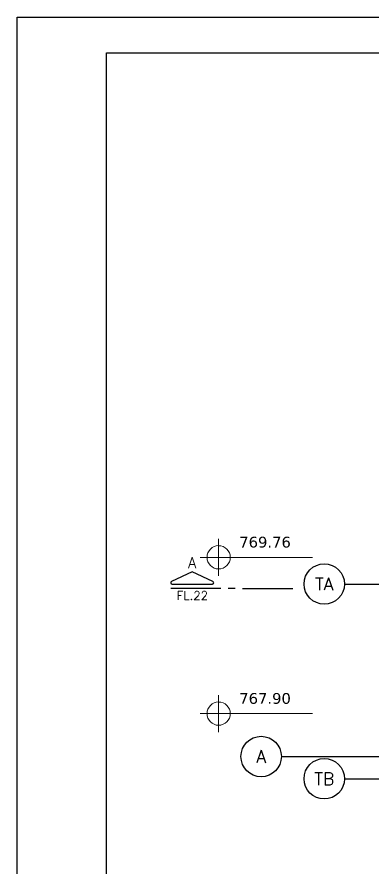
# Model space of a CAD drawing. Extents: x -4172 to 5483, y -2094 to 2406.
# Drawn here: x -4162 to -3666, y 1219 to 2406 of the extents above; entities that cross this region are included whole.
import ezdxf
from ezdxf.enums import TextEntityAlignment as Align

# ---------------------------------------------------------------- set-up
doc = ezdxf.new("R2010")
doc.units = 0
doc.header["$LTSCALE"] = 50
doc.header["$MEASUREMENT"] = 0
doc.linetypes.add('EIXO', pattern=[6.8, 6, -0.4, 0, -0.4])
doc.layers.add('A-ANNO-NOTE', color=253, linetype='CONTINUOUS', lineweight=9)
for name, color, linetype in [('F-CORTE-INDICAÇÃO', 4, 'CONTINUOUS'), ('F-EIXO', 12, 'EIXO'), ('F-MARGEM', 1, 'CONTINUOUS'), ('F-TEXTO', 6, 'CONTINUOUS')]:
    doc.layers.add(name, color=color, linetype=linetype)
doc.styles.add('ROMANS', font='romans.shx')
doc.styles.add('Verdana_3', font='verdana.ttf', dxfattribs={"height": 20})

# ---------------------------------------------------------------- blocks, each defined once
blk = doc.blocks.new('*U43')
at = {"layer": 'F-EIXO'}
blk.add_line((0, 0), (7397, 0), dxfattribs=at)
at = {"layer": 'F-EIXO', "color": 2, "linetype": 'Continuous'}
blk.add_circle((-28.2072, 0), 28.2072, dxfattribs=at)
at = {"layer": 'F-TEXTO', "style": 'ROMANS'}
blk.add_attdef('EIXO', text='', height=17.5, dxfattribs=at).set_placement((-28.2072, 0), align=Align.MIDDLE_CENTER)
blk = doc.blocks.new('*U44')
at = {"layer": 'F-EIXO'}
blk.add_line((0, 0), (7484.954, 0), dxfattribs=at)
at = {"layer": 'F-EIXO', "color": 2, "linetype": 'Continuous'}
blk.add_circle((-28.2072, 0), 28.2072, dxfattribs=at)
at = {"layer": 'F-TEXTO', "style": 'ROMANS'}
blk.add_attdef('EIXO', text='', height=17.5, dxfattribs=at).set_placement((-28.2072, 0), align=Align.MIDDLE_CENTER)
blk = doc.blocks.new('*U40')
at = {"layer": 'F-EIXO'}
blk.add_line((0, 0), (7378.2, 0), dxfattribs=at)
at = {"layer": 'F-EIXO', "color": 2, "linetype": 'Continuous'}
blk.add_circle((-28.2, 0), 28.2, dxfattribs=at)
at = {"layer": 'F-TEXTO', "style": 'ROMANS'}
blk.add_attdef('EIXO', text='', height=17.5, dxfattribs=at).set_placement((-28.2, 0), align=Align.MIDDLE_CENTER)
blk = doc.blocks.new('A0-4L_900')
at = {"layer": 'F-MARGEM', "color": 2}
blk.add_lwpolyline([(0, 0), (0, 90), (192.9, 90), (192.9, 0)], close=True, dxfattribs=at)
at = {"layer": 'F-MARGEM', "color": 7}
blk.add_lwpolyline([(2.5, 89), (191.9, 89), (191.9, 1), (2.5, 1)], close=True, dxfattribs=at)
blk = doc.blocks.new('*U127')
at = {"layer": 'F-CORTE-INDICAÇÃO'}
for p, q in [((-100, 0), (-170, 0)), ((-80, 0), (-90, 0)), ((-70, 0), (0, 0))]:
    blk.add_line(p, q, dxfattribs=at)
blk.add_lwpolyline([(-112, 6, 0.802585), (-111.2, 9.8), (-140, 23.3), (-168.8, 9.8, 0.802585), (-168, 6)], format="xyb", close=True, dxfattribs=at)
at = {"layer": 'F-CORTE-INDICAÇÃO', "style": 'ROMANS'}
blk.add_attdef('CORTE', text='', height=15, dxfattribs=at).set_placement((-140, 35.8), align=Align.MIDDLE_CENTER)
at = {"layer": 'F-CORTE-INDICAÇÃO', "color": 2, "style": 'ROMANS'}
blk.add_attdef('FOLHA', text='', height=12, dxfattribs=at).set_placement((-140, -10), align=Align.MIDDLE_CENTER)
blk = doc.blocks.new('LGN-COTA - LGN-COTA-475391-Térreo')
at = {"layer": 'A-ANNO-NOTE'}
for p, q in [((-0.009, -0.238), (-0.009, 0.28)), ((-0.268, 0.021), (1.302, 0.021))]:
    blk.add_line(p, q, dxfattribs=at)
for centre, start, end in [((-0.009, 0.022), 90, 180), ((-0.009, 0.021), 360, 90), ((-0.009, 0.021), 180, 270), ((-0.009, 0.021), 270, 0)]:
    blk.add_arc(centre, 0.162, start, end, dxfattribs=at)
blk = doc.blocks.new('zw$7512')
at = {"layer": 'A-ANNO-NOTE', "xscale": 100, "yscale": 100, "zscale": 100}
for p in [(-3680.8, 1436.1), (-3680.8, 1218.2)]:
    blk.add_blockref('LGN-COTA - LGN-COTA-475391-Térreo', p, dxfattribs=at)
at = {"layer": 'A-ANNO-NOTE', "style": 'Verdana_3'}
for s, p in [('769.76', (-3653, 1451.9)), ('767.90', (-3653, 1234))]:
    blk.add_text(s, height=15, dxfattribs=at).set_placement(p)

msp = doc.modelspace()

# ---------------------------------------------------------------- block references
at = {"layer": 'A-ANNO-NOTE', "linetype": 'Continuous'}
msp.add_blockref('zw$7512', (-199.5, 214), dxfattribs=at)
at = {"layer": 'F-CORTE-INDICAÇÃO', "linetype": 'Continuous'}
msp.add_blockref('*U127', (-3777.96, 1608.917), dxfattribs=at).add_auto_attribs({'FOLHA': 'FL.22', 'CORTE': 'A'})
at = {"layer": 'F-EIXO', "linetype": 'Continuous'}
for name, p, values in [('*U40', (-3705.761, 1615), {'EIXO': 'TA'}), ('*U44', (-3793.715, 1374.5), {'EIXO': 'A'}), ('*U43', (-3705.761, 1343.5), {'EIXO': 'TB'})]:
    msp.add_blockref(name, p, dxfattribs=at).add_auto_attribs(values)
at = {"layer": 'F-MARGEM', "linetype": 'Continuous', "xscale": 50, "yscale": 50, "zscale": 50}
msp.add_blockref('A0-4L_900', (-4162.376, -2094.493), dxfattribs=at)

doc.saveas('drawing.dxf')
